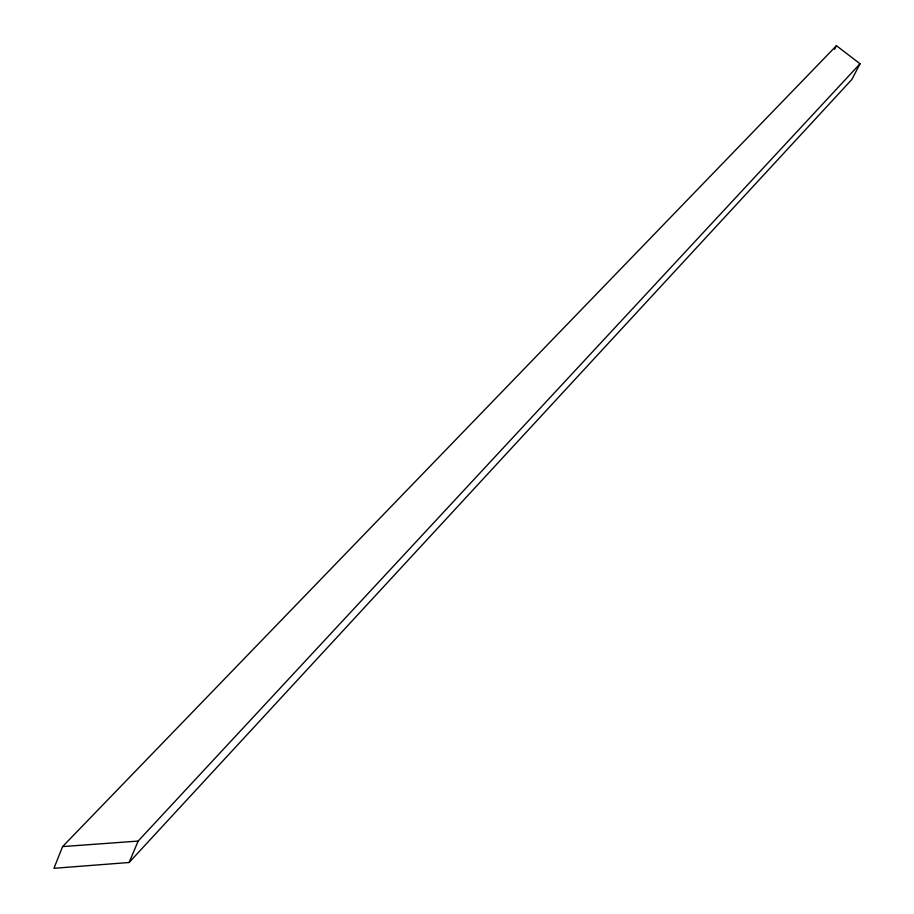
<?xml version="1.0" encoding="UTF-8"?>
<svg xmlns="http://www.w3.org/2000/svg" width="914" height="914" viewBox="0 0 914 914"><rect width="100%" height="100%" fill="white"/><g stroke="black" fill="none" stroke-linecap="round" stroke-linejoin="round"><path stroke-width="1.37" d="M62.586 846.593L53.949 868.3L129.103 862.496L851.825 79.507L860.051 63.774L836.436 45.7L62.586 846.593L138.14 841.074L860.051 63.774M129.103 862.496L138.14 841.074M834.562 49.333L836.436 45.7"/></g></svg>
